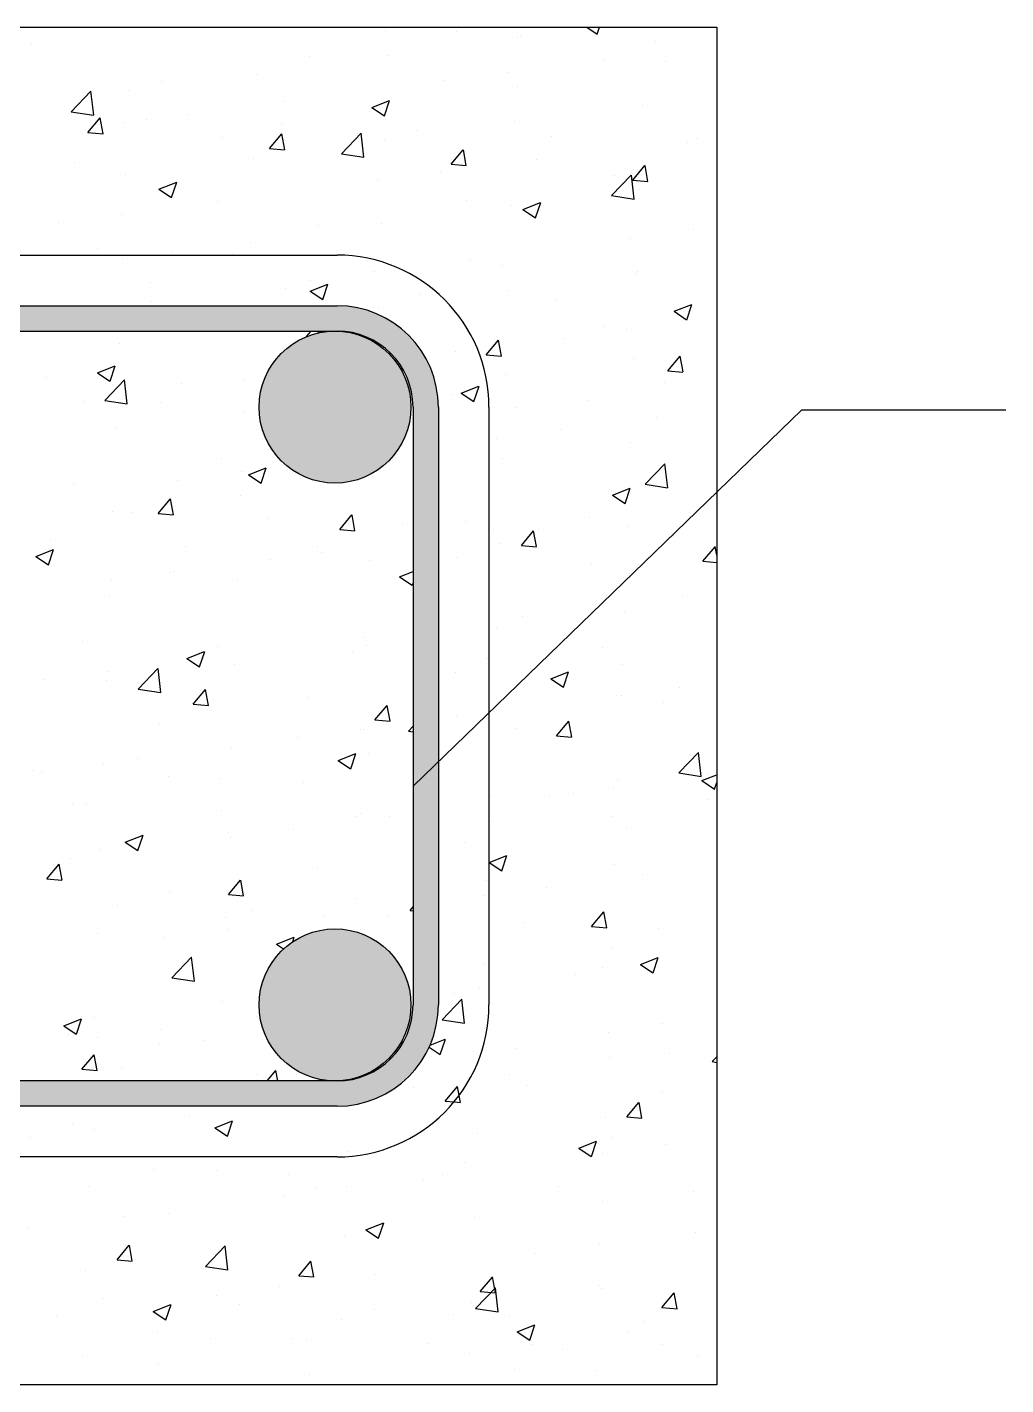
# Model space of a CAD drawing. Header units: metres. Extents: x 33037 to 86814, y -4407 to 25.
# Drawn here: x 86750.392 to 86751.206, y -4151.776 to -4150.647 of the extents above; entities that cross this region are included whole.
import ezdxf

# ---------------------------------------------------------------- set-up
doc = ezdxf.new("R2010")
doc.units = ezdxf.units.M
doc.header["$MEASUREMENT"] = 0

msp = doc.modelspace()

# ---------------------------------------------------------------- hatches: boundary and pattern name
at = {"linetype": 'Continuous'}
h = msp.add_hatch(color=256, dxfattribs=at)
h.paths.add_polyline_path([(86750.734, -4150.96302, 0.4142136), (86750.64973, -4150.87875), (86749.87672, -4150.87875, 0.4142136), (86749.79245, -4150.96302), (86749.79245, -4151.46025, 0.4142136), (86749.87672, -4151.54453), (86750.64973, -4151.54453, 0.4142136), (86750.734, -4151.46025)])
h.paths.add_polyline_path([(86749.87672, -4150.89982, 0.4142136), (86749.81352, -4150.96302), (86749.81352, -4151.46025, 0.4142136), (86749.87672, -4151.52346), (86750.64973, -4151.52346, 0.4142136), (86750.71293, -4151.46025), (86750.71293, -4150.96302, 0.4142136), (86750.64973, -4150.89982)], flags=16)
h.paths.add_polyline_path([(86750.71122, -4150.96302, -1), (86750.58481, -4150.96302, -1)], flags=0)
h.paths.add_polyline_path([(86749.81352, -4150.96302, -1), (86749.93993, -4150.96302, -1)], flags=0)
h.paths.add_polyline_path([(86750.71122, -4151.46025, -1), (86750.58481, -4151.46025, -1)], flags=0)
h.paths.add_polyline_path([(86749.93993, -4151.46025, -1), (86749.81352, -4151.46025, -1)], flags=0)
h = msp.add_hatch(color=256, dxfattribs=at)
h.paths.add_polyline_path([(86749.93993, -4150.96302, 0.1847878), (86749.92378, -4150.92083), (86749.90133, -4150.9048, 0.5368082), (86749.81352, -4150.96302, 0.0782378), (86749.81657, -4150.98245), (86749.82873, -4151.00415, 0.6963652)])
h.paths.add_polyline_path([(86750.71122, -4150.96302, 1), (86750.58481, -4150.96302, 1)])
h.paths.add_polyline_path([(86750.71122, -4151.46025, 1), (86750.58481, -4151.46025, 1)])
h.paths.add_polyline_path([(86749.93993, -4151.46025, 1), (86749.81352, -4151.46025, 0.4142136), (86749.87672, -4151.52346, 0.4142136)])

# ---------------------------------------------------------------- linework, layer by layer
for p, q in [((86749.56069, -4150.64699), (86750.96576, -4150.64699)), ((86750.68989, -4150.64948), (86750.68989, -4150.64948)), ((86750.74925, -4150.6502), (86750.74925, -4150.6502)), ((86750.80008, -4150.65537), (86750.80008, -4150.65537)), ((86750.80236, -4150.65423), (86750.80236, -4150.65423)), ((86750.85746, -4150.64699), (86750.86609, -4150.65282)), ((86750.86615, -4150.65279), (86750.8681, -4150.64699)), ((86750.96576, -4150.64699), (86750.96576, -4151.77628)), ((86750.3956, -4150.66077), (86750.3956, -4150.66077)), ((86750.91483, -4150.65899), (86750.91483, -4150.65899)), ((86750.62638, -4150.67129), (86750.62638, -4150.67129)), ((86750.69191, -4150.6702), (86750.69191, -4150.6702)), ((86750.87138, -4150.67394), (86750.87138, -4150.67394)), ((86750.92261, -4150.67537), (86750.92261, -4150.67537)), ((86750.58248, -4150.686), (86750.58248, -4150.686)), ((86750.79158, -4150.68444), (86750.79158, -4150.68444)), ((86750.42843, -4150.71737), (86750.44484, -4150.70027)), ((86750.44723, -4150.72026), (86750.4449, -4150.70025)), ((86750.47606, -4150.69949), (86750.47606, -4150.69949)), ((86750.50351, -4150.69238), (86750.50351, -4150.69238)), ((86750.73884, -4150.69139), (86750.73884, -4150.69139)), ((86750.79974, -4150.69646), (86750.79974, -4150.69646)), ((86750.60578, -4150.70891), (86750.60578, -4150.70891)), ((86750.67859, -4150.7137), (86750.69334, -4150.70804)), ((86750.67859, -4150.7137), (86750.68907, -4150.72077)), ((86750.68913, -4150.72074), (86750.6934, -4150.70801)), ((86750.90394, -4150.71202), (86750.90394, -4150.71202)), ((86750.42843, -4150.71737), (86750.44717, -4150.72028)), ((86750.44239, -4150.73461), (86750.45255, -4150.7225)), ((86750.45505, -4150.73568), (86750.45261, -4150.72248)), ((86750.49108, -4150.72352), (86750.49108, -4150.72352)), ((86750.52598, -4150.71941), (86750.52598, -4150.71941)), ((86750.67687, -4150.71755), (86750.67687, -4150.71755)), ((86750.44239, -4150.73461), (86750.45499, -4150.73571)), ((86750.47324, -4150.72635), (86750.47324, -4150.72635)), ((86750.59351, -4150.74783), (86750.60367, -4150.73572)), ((86750.60355, -4150.72828), (86750.60355, -4150.72828)), ((86750.60617, -4150.7489), (86750.60373, -4150.7357)), ((86750.65329, -4150.75224), (86750.6697, -4150.73514)), ((86750.67208, -4150.75514), (86750.66976, -4150.73513)), ((86750.71602, -4150.73303), (86750.71602, -4150.73303)), ((86750.79752, -4150.7255), (86750.79752, -4150.7255)), ((86750.554, -4150.73865), (86750.554, -4150.73865)), ((86750.68934, -4150.74034), (86750.68934, -4150.74034)), ((86750.82849, -4150.73778), (86750.82849, -4150.73778)), ((86750.94096, -4150.74253), (86750.94096, -4150.74253)), ((86750.94901, -4150.73952), (86750.94901, -4150.73952)), ((86750.57992, -4150.75613), (86750.57992, -4150.75613)), ((86750.59351, -4150.74783), (86750.60611, -4150.74893)), ((86750.65329, -4150.75224), (86750.67202, -4150.75515)), ((86750.74463, -4150.76105), (86750.75479, -4150.74894)), ((86750.75728, -4150.76212), (86750.75485, -4150.74892)), ((86750.81595, -4150.75704), (86750.81595, -4150.75704)), ((86750.43113, -4150.75974), (86750.43113, -4150.75974)), ((86750.4735, -4150.76962), (86750.4735, -4150.76962)), ((86750.73616, -4150.76754), (86750.73616, -4150.76754)), ((86750.74463, -4150.76105), (86750.75722, -4150.76215)), ((86750.87814, -4150.78712), (86750.89455, -4150.77001)), ((86750.8802, -4150.77019), (86750.8802, -4150.77019)), ((86750.89694, -4150.79001), (86750.89461, -4150.77)), ((86750.89575, -4150.77427), (86750.90591, -4150.76217)), ((86750.9084, -4150.77535), (86750.90597, -4150.76214)), ((86750.50156, -4150.78165), (86750.51631, -4150.77599)), ((86750.5121, -4150.7887), (86750.51637, -4150.77596)), ((86750.68341, -4150.77449), (86750.68341, -4150.77449)), ((86750.89575, -4150.77427), (86750.90834, -4150.77537)), ((86750.50156, -4150.78165), (86750.51204, -4150.78872)), ((86750.55035, -4150.792), (86750.55035, -4150.792)), ((86750.75733, -4150.79129), (86750.75733, -4150.79129)), ((86750.87814, -4150.78712), (86750.89688, -4150.79002)), ((86750.90138, -4150.78215), (86750.90138, -4150.78215)), ((86750.47056, -4150.80251), (86750.47056, -4150.80251)), ((86750.79496, -4150.79564), (86750.79496, -4150.79564)), ((86750.80435, -4150.79853), (86750.8191, -4150.79286)), ((86750.80435, -4150.79853), (86750.81483, -4150.8056)), ((86750.81489, -4150.80557), (86750.81916, -4150.79284)), ((86750.41781, -4150.80945), (86750.41781, -4150.80945)), ((86750.63446, -4150.81238), (86750.63446, -4150.81238)), ((86750.68678, -4150.81047), (86750.68678, -4150.81047)), ((86750.57735, -4150.82627), (86750.57735, -4150.82627)), ((86750.89358, -4150.82262), (86750.89358, -4150.82262)), ((86750.94633, -4150.81567), (86750.94633, -4150.81567)), ((86749.87672, -4150.83661), (86750.64973, -4150.83661)), ((86750.45005, -4150.83119), (86750.45005, -4150.83119)), ((86750.51159, -4150.83347), (86750.51159, -4150.83347)), ((86750.56252, -4150.83594), (86750.56252, -4150.83594)), ((86750.47093, -4150.83976), (86750.47093, -4150.83976)), ((86750.67499, -4150.84069), (86750.67499, -4150.84069)), ((86750.76052, -4150.84013), (86750.76052, -4150.84013)), ((86750.78746, -4150.84544), (86750.78746, -4150.84544)), ((86750.49447, -4150.85949), (86750.49447, -4150.85949)), ((86750.62799, -4150.85758), (86750.62799, -4150.85758)), ((86750.68073, -4150.85064), (86750.68073, -4150.85064)), ((86750.89882, -4150.85229), (86750.89882, -4150.85229)), ((86750.89993, -4150.85019), (86750.89993, -4150.85019)), ((86750.60694, -4150.86424), (86750.60694, -4150.86424)), ((86750.62732, -4150.86648), (86750.64207, -4150.86082)), ((86750.62732, -4150.86648), (86750.6378, -4150.87355)), ((86750.63786, -4150.87352), (86750.64213, -4150.86079)), ((86750.71941, -4150.86899), (86750.71941, -4150.86899)), ((86750.7924, -4150.86578), (86750.7924, -4150.86578)), ((86749.87672, -4150.87875), (86750.64973, -4150.87875)), ((86750.49492, -4150.8751), (86750.49492, -4150.8751)), ((86750.68422, -4150.88061), (86750.68422, -4150.88061)), ((86750.83188, -4150.87374), (86750.83188, -4150.87374)), ((86750.93011, -4150.88335), (86750.94486, -4150.87769)), ((86750.94065, -4150.8904), (86750.94492, -4150.87767)), ((86750.94435, -4150.87849), (86750.94435, -4150.87849)), ((86750.93011, -4150.88335), (86750.94059, -4150.89042)), ((86749.87672, -4150.89982), (86750.64973, -4150.89982)), ((86750.62432, -4150.90442), (86750.62819, -4150.89982)), ((86750.63428, -4150.90133), (86750.634, -4150.89982)), ((86750.83816, -4150.90571), (86750.83816, -4150.90571)), ((86750.8715, -4150.89591), (86750.8715, -4150.89591)), ((86750.8909, -4150.89877), (86750.8909, -4150.89877)), ((86750.46837, -4150.9099), (86750.46837, -4150.9099)), ((86750.74863, -4150.917), (86750.74863, -4150.917)), ((86750.77386, -4150.91953), (86750.78402, -4150.90742)), ((86750.78652, -4150.9206), (86750.78408, -4150.9074)), ((86750.77386, -4150.91953), (86750.78646, -4150.92063)), ((86750.89625, -4150.92243), (86750.89625, -4150.92243)), ((86750.92498, -4150.93275), (86750.93514, -4150.92064)), ((86750.93764, -4150.93382), (86750.9352, -4150.92062)), ((86750.40813, -4150.93828), (86750.40813, -4150.93828)), ((86750.4503, -4150.93443), (86750.46505, -4150.92877)), ((86750.4503, -4150.93443), (86750.46078, -4150.9415)), ((86750.46084, -4150.94148), (86750.46511, -4150.92874)), ((86750.78983, -4150.93591), (86750.78983, -4150.93591)), ((86750.92498, -4150.93275), (86750.93758, -4150.93385)), ((86750.45636, -4150.95748), (86750.47277, -4150.94037)), ((86750.47516, -4150.96037), (86750.47283, -4150.94036)), ((86750.5206, -4150.94303), (86750.5206, -4150.94303)), ((86750.57256, -4150.94068), (86750.57256, -4150.94068)), ((86750.75308, -4150.95131), (86750.76783, -4150.94565)), ((86750.76362, -4150.95835), (86750.7679, -4150.94562)), ((86750.92199, -4150.94217), (86750.92199, -4150.94217)), ((86750.4395, -4150.9582), (86750.4395, -4150.9582)), ((86750.45636, -4150.95748), (86750.4751, -4150.96038)), ((86750.50289, -4150.95918), (86750.50289, -4150.95918)), ((86750.74554, -4150.95254), (86750.74554, -4150.95254)), ((86750.75308, -4150.95131), (86750.76356, -4150.95838)), ((86750.85801, -4150.95729), (86750.85801, -4150.95729)), ((86750.57223, -4150.96655), (86750.57223, -4150.96655)), ((86750.71293, -4150.96302), (86750.71293, -4151.46025)), ((86750.734, -4150.96302), (86750.734, -4151.46025)), ((86750.77614, -4150.96302), (86750.77614, -4151.46025)), ((86750.79912, -4150.96326), (86750.79912, -4150.96326)), ((86750.91527, -4150.97136), (86750.91527, -4150.97136)), ((86750.46581, -4150.98003), (86750.46581, -4150.98003)), ((86750.83548, -4150.98187), (86750.83548, -4150.98187)), ((86750.78273, -4150.98881), (86750.78273, -4150.98881)), ((86750.89369, -4150.99256), (86750.89369, -4150.99256)), ((86750.55338, -4151.00544), (86750.55338, -4151.00544)), ((86750.78727, -4151.00605), (86750.78727, -4151.00605)), ((86750.56988, -4151.01684), (86750.56988, -4151.01684)), ((86750.57606, -4151.01926), (86750.59081, -4151.0136)), ((86750.5866, -4151.0263), (86750.59087, -4151.01357)), ((86750.90607, -4151.02722), (86750.92248, -4151.01012)), ((86750.92487, -4151.03012), (86750.92255, -4151.01011)), ((86750.43051, -4151.02653), (86750.43051, -4151.02653)), ((86750.51713, -4151.02378), (86750.51713, -4151.02378)), ((86750.57606, -4151.01926), (86750.58654, -4151.02633)), ((86750.6791, -4151.02089), (86750.6791, -4151.02089)), ((86750.90607, -4151.02722), (86750.92481, -4151.03013)), ((86750.50086, -4151.05156), (86750.51102, -4151.03946)), ((86750.51351, -4151.05264), (86750.51108, -4151.03943)), ((86750.56967, -4151.03668), (86750.56967, -4151.03668)), ((86750.87884, -4151.03614), (86750.8936, -4151.03047)), ((86750.87884, -4151.03614), (86750.88932, -4151.0432)), ((86750.87958, -4151.03699), (86750.87958, -4151.03699)), ((86750.88938, -4151.04318), (86750.89366, -4151.03045)), ((86750.46325, -4151.05017), (86750.46325, -4151.05017)), ((86750.47957, -4151.05069), (86750.47957, -4151.05069)), ((86750.50086, -4151.05156), (86750.51345, -4151.05267)), ((86750.59204, -4151.05545), (86750.59204, -4151.05545)), ((86750.65198, -4151.06479), (86750.66214, -4151.05268)), ((86750.66463, -4151.06586), (86750.6622, -4151.05265)), ((86750.70451, -4151.0602), (86750.70451, -4151.0602)), ((86750.75671, -4151.05808), (86750.75671, -4151.05808)), ((86750.85985, -4151.05446), (86750.85985, -4151.05446)), ((86750.89113, -4151.0627), (86750.89113, -4151.0627)), ((86750.41152, -4151.07424), (86750.41152, -4151.07424)), ((86750.65198, -4151.06479), (86750.66457, -4151.06589)), ((86750.78005, -4151.06497), (86750.78005, -4151.06497)), ((86750.8031, -4151.07801), (86750.81325, -4151.0659)), ((86750.81575, -4151.07908), (86750.81331, -4151.06587)), ((86750.81698, -4151.06495), (86750.81698, -4151.06495)), ((86750.92945, -4151.0697), (86750.92945, -4151.0697)), ((86750.39903, -4151.08722), (86750.41378, -4151.08155)), ((86750.40957, -4151.09426), (86750.41384, -4151.08153)), ((86750.524, -4151.07899), (86750.524, -4151.07899)), ((86750.63384, -4151.07917), (86750.63384, -4151.07917)), ((86750.63647, -4151.08375), (86750.63647, -4151.08375)), ((86750.78471, -4151.07619), (86750.78471, -4151.07619)), ((86750.8031, -4151.07801), (86750.81569, -4151.07911)), ((86750.95422, -4151.09123), (86750.96437, -4151.07912)), ((86750.96576, -4151.08628), (86750.96443, -4151.0791)), ((86750.39903, -4151.08722), (86750.40951, -4151.09428)), ((86750.59425, -4151.08943), (86750.59425, -4151.08943)), ((86750.67653, -4151.09102), (86750.67653, -4151.09102)), ((86750.74894, -4151.0885), (86750.74894, -4151.0885)), ((86750.86141, -4151.09325), (86750.86141, -4151.09325)), ((86750.95422, -4151.09123), (86750.96576, -4151.09224)), ((86750.46171, -4151.10688), (86750.46171, -4151.10688)), ((86750.51097, -4151.10026), (86750.51097, -4151.10026)), ((86750.51445, -4151.09993), (86750.51445, -4151.09993)), ((86750.56711, -4151.10682), (86750.56711, -4151.10682)), ((86750.70182, -4151.10409), (86750.71293, -4151.09982)), ((86750.70182, -4151.10409), (86750.7123, -4151.11116)), ((86750.46069, -4151.12031), (86750.46069, -4151.12031)), ((86750.71236, -4151.11113), (86750.71293, -4151.10942)), ((86750.93748, -4151.12004), (86750.93748, -4151.12004)), ((86750.80442, -4151.13756), (86750.80442, -4151.13756)), ((86750.88857, -4151.13284), (86750.88857, -4151.13284)), ((86750.78215, -4151.14633), (86750.78215, -4151.14633)), ((86750.43766, -4151.15779), (86750.43766, -4151.15779)), ((86750.55013, -4151.16254), (86750.55013, -4151.16254)), ((86750.67188, -4151.15501), (86750.67188, -4151.15501)), ((86750.67397, -4151.16116), (86750.67397, -4151.16116)), ((86750.87088, -4151.1627), (86750.87088, -4151.1627)), ((86750.52479, -4151.17204), (86750.53955, -4151.16638)), ((86750.52479, -4151.17204), (86750.53527, -4151.17911)), ((86750.53533, -4151.17908), (86750.53961, -4151.16635)), ((86750.53882, -4151.17253), (86750.53882, -4151.17253)), ((86750.6626, -4151.16729), (86750.6626, -4151.16729)), ((86750.77507, -4151.17204), (86750.77507, -4151.17204)), ((86750.45903, -4151.18303), (86750.45903, -4151.18303)), ((86750.4843, -4151.19759), (86750.50071, -4151.18048)), ((86750.50309, -4151.20048), (86750.50077, -4151.18047)), ((86750.56454, -4151.17696), (86750.56454, -4151.17696)), ((86750.74801, -4151.18379), (86750.74801, -4151.18379)), ((86750.82758, -4151.18892), (86750.84233, -4151.18325)), ((86750.83812, -4151.19596), (86750.84239, -4151.18323)), ((86750.88754, -4151.1768), (86750.88754, -4151.1768)), ((86750.40628, -4151.18998), (86750.40628, -4151.18998)), ((86750.45812, -4151.19044), (86750.45812, -4151.19044)), ((86750.4843, -4151.19759), (86750.50303, -4151.20049)), ((86750.53009, -4151.21004), (86750.54025, -4151.19794)), ((86750.54275, -4151.21112), (86750.54031, -4151.19791)), ((86750.82758, -4151.18892), (86750.83806, -4151.19599)), ((86750.9348, -4151.1962), (86750.9348, -4151.1962)), ((86750.53009, -4151.21004), (86750.54269, -4151.21114)), ((86750.62514, -4151.20488), (86750.62514, -4151.20488)), ((86750.88205, -4151.20314), (86750.88205, -4151.20314)), ((86750.88601, -4151.20297), (86750.88601, -4151.20297)), ((86750.92137, -4151.20896), (86750.92137, -4151.20896)), ((86750.68121, -4151.22326), (86750.69137, -4151.21116)), ((86750.69387, -4151.22434), (86750.69143, -4151.21113)), ((86750.74899, -4151.22066), (86750.74899, -4151.22066)), ((86750.77959, -4151.21646), (86750.77959, -4151.21646)), ((86750.50227, -4151.22597), (86750.50227, -4151.22597)), ((86750.6692, -4151.23116), (86750.6692, -4151.23116)), ((86750.67141, -4151.2313), (86750.67141, -4151.2313)), ((86750.68121, -4151.22326), (86750.69381, -4151.22437)), ((86750.70915, -4151.23246), (86750.71293, -4151.22852)), ((86750.70915, -4151.23246), (86750.71293, -4151.23305)), ((86750.7985, -4151.23005), (86750.7985, -4151.23005)), ((86750.83233, -4151.23648), (86750.84249, -4151.22438)), ((86750.84498, -4151.23756), (86750.84255, -4151.22435)), ((86750.61646, -4151.23811), (86750.61646, -4151.23811)), ((86750.83233, -4151.23648), (86750.84492, -4151.23759)), ((86750.48339, -4151.25562), (86750.48339, -4151.25562)), ((86750.56198, -4151.24709), (86750.56198, -4151.24709)), ((86750.65056, -4151.25687), (86750.66531, -4151.25121)), ((86750.6611, -4151.26391), (86750.66537, -4151.25118)), ((86750.67563, -4151.25114), (86750.67563, -4151.25114)), ((86750.93401, -4151.26733), (86750.95042, -4151.25023)), ((86750.95281, -4151.27023), (86750.95048, -4151.25022)), ((86750.39663, -4151.26545), (86750.39663, -4151.26545)), ((86750.4036, -4151.26613), (86750.4036, -4151.26613)), ((86750.45556, -4151.26058), (86750.45556, -4151.26058)), ((86750.65056, -4151.25687), (86750.66104, -4151.26394)), ((86750.5091, -4151.2702), (86750.5091, -4151.2702)), ((86750.55275, -4151.27223), (86750.55275, -4151.27223)), ((86750.62157, -4151.27495), (86750.62157, -4151.27495)), ((86750.88344, -4151.27311), (86750.88344, -4151.27311)), ((86750.93401, -4151.26733), (86750.95274, -4151.27024)), ((86750.95334, -4151.27374), (86750.96576, -4151.26898)), ((86750.95334, -4151.27374), (86750.96382, -4151.28081)), ((86750.95917, -4151.26879), (86750.95917, -4151.26879)), ((86750.96388, -4151.28079), (86750.96576, -4151.27519)), ((86750.73404, -4151.27971), (86750.73404, -4151.27971)), ((86750.77702, -4151.2866), (86750.77702, -4151.2866)), ((86750.82663, -4151.28624), (86750.82663, -4151.28624)), ((86750.84651, -4151.28446), (86750.84651, -4151.28446)), ((86750.87937, -4151.27929), (86750.87937, -4151.27929)), ((86750.95898, -4151.28921), (86750.95898, -4151.28921)), ((86750.42988, -4151.29332), (86750.42988, -4151.29332)), ((86750.44105, -4151.29375), (86750.44105, -4151.29375)), ((86750.55352, -4151.2985), (86750.55352, -4151.2985)), ((86750.66599, -4151.30325), (86750.66599, -4151.30325)), ((86750.66885, -4151.30143), (86750.66885, -4151.30143)), ((86750.69357, -4151.30376), (86750.69357, -4151.30376)), ((86750.77846, -4151.30801), (86750.77846, -4151.30801)), ((86750.87896, -4151.30378), (86750.87896, -4151.30378)), ((86750.47353, -4151.32482), (86750.48828, -4151.31916)), ((86750.48407, -4151.33187), (86750.48834, -4151.31913)), ((86750.55942, -4151.31723), (86750.55942, -4151.31723)), ((86750.56103, -4151.32121), (86750.56103, -4151.32121)), ((86750.61377, -4151.31426), (86750.61377, -4151.31426)), ((86750.89093, -4151.31276), (86750.89093, -4151.31276)), ((86750.453, -4151.33072), (86750.453, -4151.33072)), ((86750.47353, -4151.32482), (86750.48401, -4151.33189)), ((86750.75609, -4151.32487), (86750.75609, -4151.32487)), ((86750.40821, -4151.3553), (86750.41837, -4151.34319)), ((86750.42086, -4151.35637), (86750.41842, -4151.34317)), ((86750.42797, -4151.33872), (86750.42797, -4151.33872)), ((86750.63322, -4151.34596), (86750.63322, -4151.34596)), ((86750.77632, -4151.3417), (86750.79107, -4151.33603)), ((86750.77632, -4151.3417), (86750.7868, -4151.34877)), ((86750.78686, -4151.34874), (86750.79113, -4151.33601)), ((86750.88088, -4151.34325), (86750.88088, -4151.34325)), ((86750.40821, -4151.3553), (86750.4208, -4151.3564)), ((86750.55933, -4151.36852), (86750.56948, -4151.35642)), ((86750.57198, -4151.3696), (86750.56954, -4151.35639)), ((86750.77446, -4151.35674), (86750.77446, -4151.35674)), ((86750.90374, -4151.35189), (86750.90374, -4151.35189)), ((86750.51035, -4151.36705), (86750.51035, -4151.36705)), ((86750.55933, -4151.36852), (86750.57192, -4151.36962)), ((86750.82395, -4151.36239), (86750.82395, -4151.36239)), ((86750.46718, -4151.3773), (86750.46718, -4151.3773)), ((86750.66629, -4151.37157), (86750.66629, -4151.37157)), ((86750.71045, -4151.38174), (86750.71293, -4151.37878)), ((86750.7712, -4151.36934), (86750.7712, -4151.36934)), ((86750.55686, -4151.38737), (86750.55686, -4151.38737)), ((86750.57965, -4151.38205), (86750.57965, -4151.38205)), ((86750.63814, -4151.38685), (86750.63814, -4151.38685)), ((86750.69212, -4151.3868), (86750.69212, -4151.3868)), ((86750.71045, -4151.38174), (86750.71293, -4151.38196)), ((86750.86156, -4151.39496), (86750.87172, -4151.38286)), ((86750.87422, -4151.39604), (86750.87178, -4151.38283)), ((86750.45044, -4151.40086), (86750.45044, -4151.40086)), ((86750.55835, -4151.39736), (86750.55835, -4151.39736)), ((86750.80459, -4151.39155), (86750.80459, -4151.39155)), ((86750.86156, -4151.39496), (86750.87416, -4151.39606)), ((86750.91706, -4151.3963), (86750.91706, -4151.3963)), ((86750.5056, -4151.4043), (86750.5056, -4151.4043)), ((86750.59929, -4151.40965), (86750.61404, -4151.40399)), ((86750.59929, -4151.40965), (86750.60527, -4151.41369)), ((86750.61284, -4151.40774), (86750.6141, -4151.40396)), ((86750.87832, -4151.41338), (86750.87832, -4151.41338)), ((86750.51223, -4151.4377), (86750.52864, -4151.42059)), ((86750.53103, -4151.44059), (86750.5287, -4151.42058)), ((86750.90208, -4151.42652), (86750.91683, -4151.42086)), ((86750.91262, -4151.43357), (86750.91689, -4151.42083)), ((86750.7719, -4151.42687), (86750.7719, -4151.42687)), ((86750.84832, -4151.43499), (86750.84832, -4151.43499)), ((86750.87026, -4151.42949), (86750.87026, -4151.42949)), ((86750.90208, -4151.42652), (86750.91256, -4151.43359)), ((86750.51223, -4151.4377), (86750.53097, -4151.4406)), ((86750.76852, -4151.44549), (86750.76852, -4151.44549)), ((86750.5543, -4151.4575), (86750.5543, -4151.4575)), ((86750.73708, -4151.47257), (86750.75349, -4151.45547)), ((86750.74739, -4151.45058), (86750.74739, -4151.45058)), ((86750.75588, -4151.47546), (86750.75356, -4151.45545)), ((86750.58272, -4151.46995), (86750.58272, -4151.46995)), ((86750.42227, -4151.4776), (86750.43702, -4151.47194)), ((86750.42227, -4151.4776), (86750.43275, -4151.48467)), ((86750.43281, -4151.48465), (86750.43708, -4151.47191)), ((86750.44788, -4151.47099), (86750.44788, -4151.47099)), ((86750.50292, -4151.48046), (86750.50292, -4151.48046)), ((86750.73708, -4151.47257), (86750.75582, -4151.47547)), ((86750.92075, -4151.47575), (86750.92075, -4151.47575)), ((86750.42615, -4151.48496), (86750.42615, -4151.48496)), ((86750.45018, -4151.4874), (86750.45018, -4151.4874)), ((86750.50165, -4151.49276), (86750.50165, -4151.49276)), ((86750.53862, -4151.48971), (86750.53862, -4151.48971)), ((86750.72708, -4151.4937), (86750.73981, -4151.48882)), ((86750.73559, -4151.50152), (86750.73986, -4151.48879)), ((86750.87576, -4151.48352), (86750.87576, -4151.48352)), ((86750.43744, -4151.51378), (86750.4476, -4151.50167)), ((86750.45009, -4151.51485), (86750.44766, -4151.50165)), ((86750.72634, -4151.49535), (86750.73553, -4151.50155)), ((86750.76356, -4151.49921), (86750.76356, -4151.49921)), ((86750.76934, -4151.49701), (86750.76934, -4151.49701)), ((86750.79788, -4151.49684), (86750.79788, -4151.49684)), ((86750.87603, -4151.50397), (86750.87603, -4151.50397)), ((86750.92595, -4151.50057), (86750.92595, -4151.50057)), ((86750.96194, -4151.50744), (86750.96576, -4151.50346)), ((86750.43744, -4151.51378), (86750.45003, -4151.51488)), ((86750.47058, -4151.51326), (86750.47058, -4151.51326)), ((86750.59153, -4151.52346), (86750.59872, -4151.51489)), ((86750.60036, -4151.52346), (86750.59878, -4151.51487)), ((86750.96194, -4151.50744), (86750.96576, -4151.50803)), ((86750.64973, -4151.52346), (86749.87672, -4151.52346)), ((86750.58305, -4151.51801), (86750.58305, -4151.51801)), ((86750.675, -4151.51793), (86750.675, -4151.51793)), ((86750.79289, -4151.51808), (86750.79289, -4151.51808)), ((86750.71309, -4151.52859), (86750.71309, -4151.52859)), ((86750.73968, -4151.54022), (86750.74984, -4151.52812)), ((86750.75127, -4151.53554), (86750.7499, -4151.52809)), ((86750.75233, -4151.5413), (86750.75127, -4151.53554)), ((86750.80799, -4151.52751), (86750.80799, -4151.52751)), ((86750.92046, -4151.53227), (86750.92046, -4151.53227)), ((86750.64973, -4151.54453), (86749.87672, -4151.54453)), ((86750.73968, -4151.54022), (86750.7471, -4151.54087)), ((86750.7471, -4151.54087), (86750.75227, -4151.54132)), ((86750.8908, -4151.55344), (86750.90095, -4151.54134)), ((86750.90345, -4151.55452), (86750.90101, -4151.54131)), ((86750.42926, -4151.56012), (86750.42926, -4151.56012)), ((86750.52729, -4151.55305), (86750.52729, -4151.55305)), ((86750.54803, -4151.56243), (86750.56278, -4151.55677)), ((86750.55857, -4151.56947), (86750.56284, -4151.55674)), ((86750.8732, -4151.55366), (86750.8732, -4151.55366)), ((86750.8908, -4151.55344), (86750.90339, -4151.55454)), ((86750.39475, -4151.5705), (86750.39475, -4151.5705)), ((86750.4475, -4151.56356), (86750.4475, -4151.56356)), ((86750.54803, -4151.56243), (86750.55851, -4151.5695)), ((86750.76678, -4151.56715), (86750.76678, -4151.56715)), ((86750.87834, -4151.57057), (86750.87834, -4151.57057)), ((86750.6586, -4151.58198), (86750.6586, -4151.58198)), ((86750.85081, -4151.57931), (86750.86557, -4151.57364)), ((86750.85081, -4151.57931), (86750.86129, -4151.58637)), ((86750.86135, -4151.58635), (86750.86563, -4151.57362)), ((86750.92327, -4151.57672), (86750.92327, -4151.57672)), ((86750.64973, -4151.58666), (86749.87672, -4151.58666)), ((86750.75547, -4151.59167), (86750.75547, -4151.59167)), ((86750.87052, -4151.58366), (86750.87052, -4151.58366)), ((86750.49671, -4151.5968), (86750.49671, -4151.5968)), ((86750.54917, -4151.59778), (86750.54917, -4151.59778)), ((86750.60918, -4151.60156), (86750.60918, -4151.60156)), ((86750.73746, -4151.60118), (86750.73746, -4151.60118)), ((86750.44275, -4151.61127), (86750.44275, -4151.61127)), ((86750.6326, -4151.61276), (86750.6326, -4151.61276)), ((86750.65767, -4151.61169), (86750.65767, -4151.61169)), ((86750.72165, -4151.60631), (86750.72165, -4151.60631)), ((86750.83412, -4151.61106), (86750.83412, -4151.61106)), ((86750.94659, -4151.61581), (86750.94659, -4151.61581)), ((86750.60493, -4151.61863), (86750.60493, -4151.61863)), ((86750.87063, -4151.6238), (86750.87063, -4151.6238)), ((86750.47186, -4151.63615), (86750.47186, -4151.63615)), ((86750.50973, -4151.63385), (86750.50973, -4151.63385)), ((86750.76421, -4151.63728), (86750.76421, -4151.63728)), ((86750.39207, -4151.64665), (86750.39207, -4151.64665)), ((86750.67379, -4151.64726), (86750.68854, -4151.6416)), ((86750.67379, -4151.64726), (86750.68427, -4151.65433)), ((86750.68433, -4151.6543), (86750.6886, -4151.64157)), ((86750.94764, -4151.64931), (86750.94764, -4151.64931)), ((86750.46667, -4151.67226), (86750.47683, -4151.66015)), ((86750.47933, -4151.67333), (86750.47689, -4151.66012)), ((86750.54016, -4151.6778), (86750.55657, -4151.6607)), ((86750.55896, -4151.6807), (86750.55663, -4151.66069)), ((86750.65604, -4151.65212), (86750.65604, -4151.65212)), ((86750.86784, -4151.65982), (86750.86784, -4151.65982)), ((86750.46667, -4151.67226), (86750.47927, -4151.67336)), ((86750.54661, -4151.66792), (86750.54661, -4151.66792)), ((86750.61779, -4151.68548), (86750.62795, -4151.67337)), ((86750.63045, -4151.68655), (86750.62801, -4151.67335)), ((86750.8151, -4151.66676), (86750.8151, -4151.66676)), ((86750.44019, -4151.6814), (86750.44019, -4151.6814)), ((86750.54016, -4151.6778), (86750.5589, -4151.68071)), ((86750.68204, -4151.68428), (86750.68204, -4151.68428)), ((86750.60224, -4151.69479), (86750.60224, -4151.69479)), ((86750.61779, -4151.68548), (86750.63039, -4151.68658)), ((86750.76502, -4151.71268), (86750.78143, -4151.69557)), ((86750.76891, -4151.6987), (86750.77907, -4151.68659)), ((86750.78156, -4151.69977), (86750.77913, -4151.68657)), ((86750.78382, -4151.71557), (86750.78149, -4151.69556)), ((86750.86807, -4151.69393), (86750.86807, -4151.69393)), ((86750.45568, -4151.70446), (86750.45568, -4151.70446)), ((86750.5495, -4151.70173), (86750.5495, -4151.70173)), ((86750.76165, -4151.70742), (86750.76165, -4151.70742)), ((86750.76891, -4151.6987), (86750.78151, -4151.6998)), ((86750.86964, -4151.69629), (86750.86964, -4151.69629)), ((86750.92003, -4151.71192), (86750.93019, -4151.69982)), ((86750.93268, -4151.71299), (86750.93025, -4151.69979)), ((86750.49676, -4151.71521), (86750.51152, -4151.70955)), ((86750.49676, -4151.71521), (86750.50724, -4151.72228)), ((86750.5073, -4151.72225), (86750.51158, -4151.70952)), ((86750.56815, -4151.70922), (86750.56815, -4151.70922)), ((86750.68062, -4151.71397), (86750.68062, -4151.71397)), ((86750.74677, -4151.71738), (86750.74677, -4151.71738)), ((86750.76502, -4151.71268), (86750.78375, -4151.71558)), ((86750.79309, -4151.71872), (86750.79309, -4151.71872)), ((86750.92003, -4151.71192), (86750.93262, -4151.71302)), ((86750.41644, -4151.71925), (86750.41644, -4151.71925)), ((86750.65348, -4151.72226), (86750.65348, -4151.72226)), ((86750.79955, -4151.73209), (86750.8143, -4151.72642)), ((86750.81009, -4151.73913), (86750.81436, -4151.7264)), ((86750.90556, -4151.72347), (86750.90556, -4151.72347)), ((86750.5001, -4151.73277), (86750.5001, -4151.73277)), ((86750.54405, -4151.73805), (86750.54405, -4151.73805)), ((86750.61257, -4151.73752), (86750.61257, -4151.73752)), ((86750.6239, -4151.73847), (86750.6239, -4151.73847)), ((86750.79955, -4151.73209), (86750.81003, -4151.73916)), ((86750.89221, -4151.73241), (86750.89221, -4151.73241)), ((86750.43763, -4151.75154), (86750.43763, -4151.75154)), ((86750.72504, -4151.74227), (86750.72504, -4151.74227)), ((86750.75967, -4151.74986), (86750.75967, -4151.74986)), ((86750.81242, -4151.74292), (86750.81242, -4151.74292)), ((86750.83751, -4151.74702), (86750.83751, -4151.74702)), ((86750.92012, -4151.74255), (86750.92012, -4151.74255)), ((86750.94998, -4151.75177), (86750.94998, -4151.75177)), ((86750.50103, -4151.75956), (86750.50103, -4151.75956)), ((86750.79725, -4151.76364), (86750.79725, -4151.76364)), ((86750.62661, -4151.76738), (86750.62661, -4151.76738)), ((86750.86551, -4151.76407), (86750.86551, -4151.76407)), ((86750.96576, -4151.77628), (86749.56069, -4151.77628))]:
    msp.add_line(p, q, dxfattribs=at)
msp.add_lwpolyline([(86750.71293, -4151.27826), (86751.03648, -4150.96541), (86751.20623, -4150.96541)], dxfattribs=at)
for centre in [(86750.64801, -4150.96302), (86750.64801, -4151.46025)]:
    msp.add_circle(centre, 0.06321, dxfattribs=at)
for centre, radius, start, end in [((86750.64973, -4150.96302), 0.12641, 0, 90), ((86750.64973, -4150.96302), 0.08428, 0, 90), ((86750.64973, -4150.96302), 0.06321, 0, 90), ((86750.64973, -4151.46025), 0.12641, 270, 0), ((86750.64973, -4151.46025), 0.06321, 270, 0), ((86750.64973, -4151.46025), 0.08428, 270, 0)]:
    msp.add_arc(centre, radius, start, end, dxfattribs=at)

doc.saveas('drawing.dxf')
